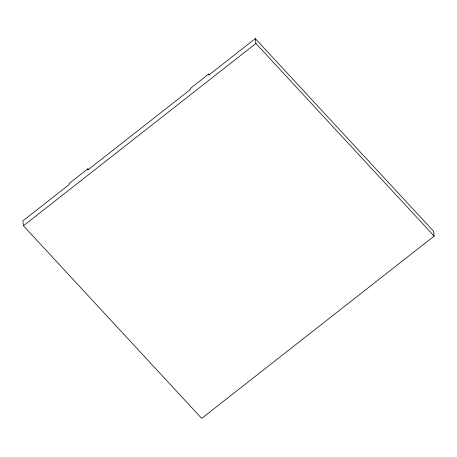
<?xml version="1.0" encoding="UTF-8"?>
<svg xmlns="http://www.w3.org/2000/svg" width="457" height="457" viewBox="0 0 457 457"><rect width="100%" height="100%" fill="white"/><g stroke="black" fill="none" stroke-linecap="round" stroke-linejoin="round"><path stroke-width="0.69" d="M87.813 168.844L69.218 183.423L69.344 184.445L22.85 220.902L23.444 225.758L201.691 418.389L434.15 236.098L433.556 231.242L255.309 38.611L208.815 75.074L208.689 74.051L190.095 88.635L190.221 89.652L87.938 169.861L87.813 168.844L88.938 169.69M23.444 225.758L255.903 43.466L255.309 38.611M208.689 74.051L209.82 74.897M255.903 43.466L434.15 236.098"/></g></svg>
